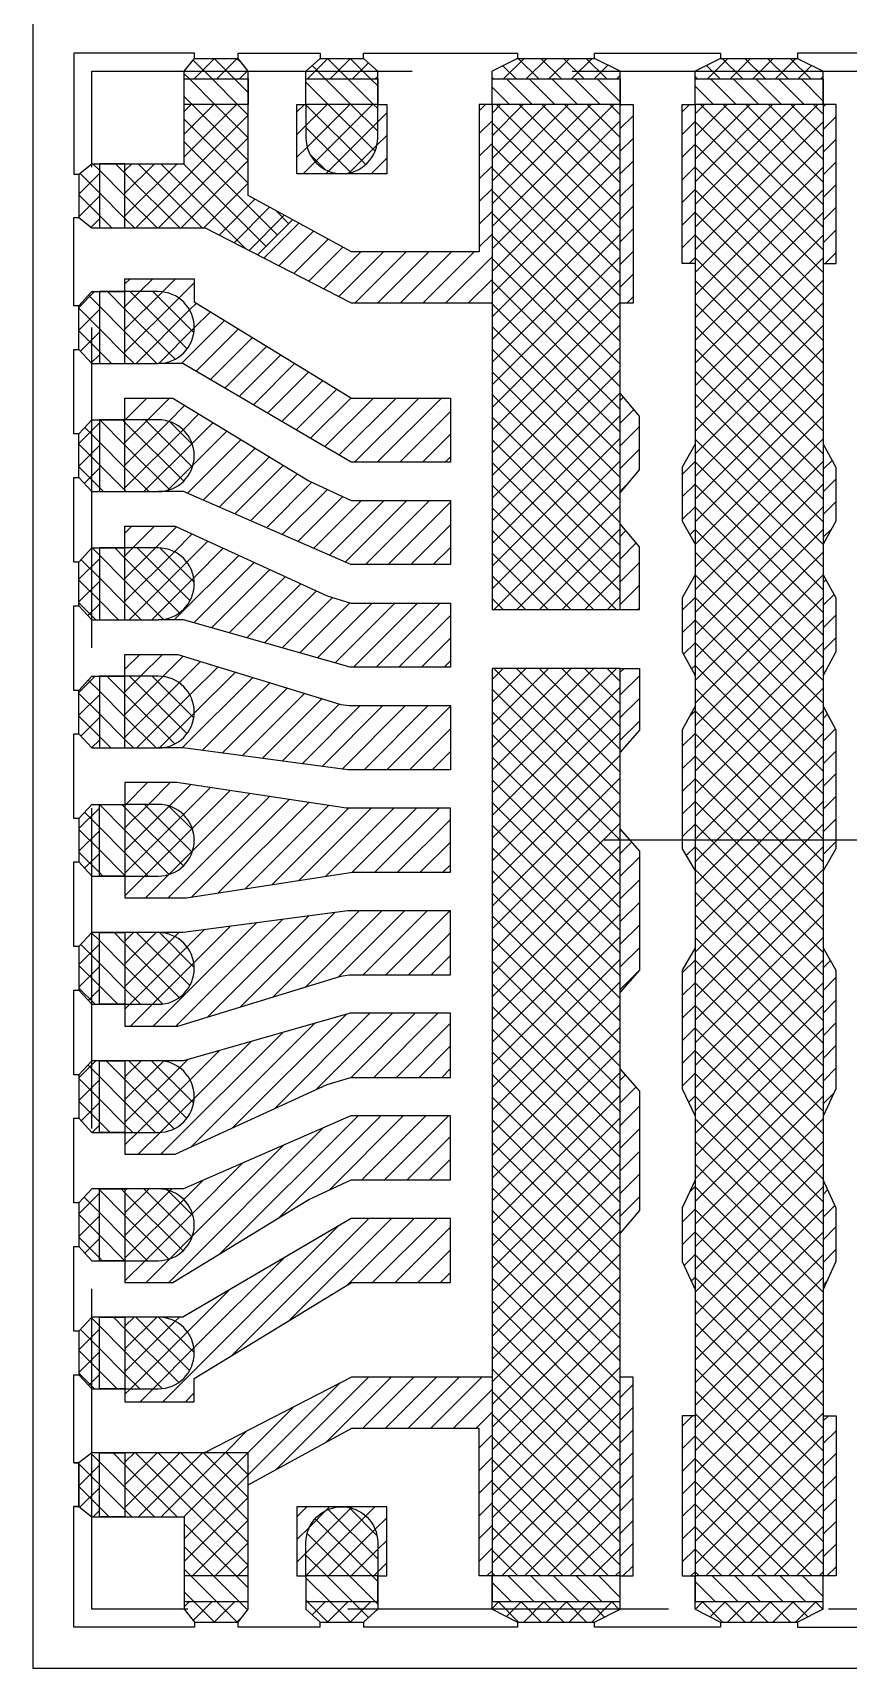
# Model space of a CAD drawing. Extents: x -347 to -72, y -334 to -144.
# Drawn here: x -227.94 to -224.76, y -272.83 to -266.45 of the extents above; entities that cross this region are included whole.
import ezdxf

# ---------------------------------------------------------------- set-up
doc = ezdxf.new("R2010")
doc.units = 0
doc.header["$LTSCALE"] = 5
doc.header["$MEASUREMENT"] = 0
doc.linetypes.add('CENTER', pattern=[2, 1.25, -0.25, 0.25, -0.25])
doc.linetypes.add('HIDDEN', pattern=[0.375, 0.25, -0.125])
doc.layers.get('0').update_dxf_attribs({"linetype": 'CONTINUOUS'})
for name, color, linetype in [('CENTER', 1, 'CENTER'), ('Full-metal', 254, 'CONTINUOUS'), ('HIDDEN', 6, 'HIDDEN'), ('Layer1', 4, 'CONTINUOUS'), ('SECTION', 6, 'CONTINUOUS')]:
    doc.layers.add(name, color=color, linetype=linetype)
pattern_1 = [(135, (-225.9536, -248.294496), (-0.04419417, -0.04419417), [])]

msp = doc.modelspace()

# ---------------------------------------------------------------- hatches: boundary and pattern name
at = {"layer": 'Full-metal'}
h = msp.add_hatch(dxfattribs=at)
h.set_pattern_fill('ANSI37', color=256, scale=0.5, angle=90, style=0)
h.set_pattern_definition([(135, (-225.9536, -248.294496), (-0.04419417, -0.04419417), []), (225, (-225.9536, -248.294496), (0.04419417, -0.04419417), [])])
h.paths.add_polyline_path([(-226.8779, -272.3358), (-226.8779, -272.4658), (-226.5979, -272.4658), (-226.5979, -272.3358, 1)])
h.paths.add_polyline_path([(-226.5979, -272.5658), (-226.8779, -272.5658), (-226.8779, -272.5958), (-226.5979, -272.5958)])
h.paths.add_polyline_path([(-226.5979, -272.5958), (-226.8779, -272.5958), (-226.8229, -272.6458), (-226.6529, -272.6458)])
h.paths.add_polyline_path([(-227.1029, -266.5958), (-227.3529, -266.5958), (-227.3529, -266.6258), (-227.1029, -266.6258)])
h.paths.add_polyline_path([(-227.1426, -266.5458), (-227.3126, -266.5458), (-227.3529, -266.5958), (-227.1029, -266.5958)])
h.paths.add_polyline_path([(-226.6529, -266.5458), (-226.8229, -266.5458), (-226.8779, -266.5958), (-226.5979, -266.5958)])
h.paths.add_polyline_path([(-226.5979, -266.5958), (-226.8779, -266.5958), (-226.8779, -266.6258), (-226.5979, -266.6258)])
h.paths.add_polyline_path([(-226.5979, -266.7258), (-226.8779, -266.7258), (-226.8779, -266.8558, 1), (-226.5979, -266.8558)])
h.paths.add_polyline_path([(-227.7139, -271.9848), (-227.7639, -272.0245), (-227.7639, -272.1945), (-227.7139, -272.2348)])
h.paths.add_polyline_path([(-227.6839, -271.9848), (-227.7139, -271.9848), (-227.7139, -272.2348), (-227.6839, -272.2348)])
h.paths.add_polyline_path([(-227.1029, -271.9848), (-227.5839, -271.9848), (-227.5839, -272.2348), (-227.3529, -272.2348), (-227.3529, -272.4658), (-227.1029, -272.4658)])
h.paths.add_polyline_path([(-227.1029, -272.5658), (-227.3529, -272.5658), (-227.3529, -272.5958), (-227.1029, -272.5958)])
h.paths.add_polyline_path([(-227.1029, -272.5958), (-227.3529, -272.5958), (-227.3126, -272.6458), (-227.1426, -272.6458)])
h.paths.add_polyline_path([(-227.5839, -271.7358), (-227.4539, -271.7358, 1), (-227.4539, -271.4558), (-227.5839, -271.4558)])
h.paths.add_polyline_path([(-227.6839, -271.4558), (-227.7139, -271.4558), (-227.7139, -271.7358), (-227.6839, -271.7358)])
h.paths.add_polyline_path([(-227.7139, -271.4558), (-227.7639, -271.5105), (-227.7639, -271.6805), (-227.7139, -271.7358)])
h.paths.add_polyline_path([(-227.7139, -270.9558), (-227.7639, -271.0105), (-227.7639, -271.1805), (-227.7139, -271.2358)])
h.paths.add_polyline_path([(-227.5839, -271.2358), (-227.4539, -271.2358, 1), (-227.4539, -270.9558), (-227.5839, -270.9558)])
h.paths.add_polyline_path([(-227.6839, -270.9558), (-227.7139, -270.9558), (-227.7139, -271.2358), (-227.6839, -271.2358)])
h.paths.add_polyline_path([(-227.7639, -270.6805), (-227.7139, -270.7358), (-227.7139, -270.4558), (-227.7639, -270.5105)])
h.paths.add_polyline_path([(-227.6839, -270.4558), (-227.7139, -270.4558), (-227.7139, -270.7358), (-227.6839, -270.7358)])
h.paths.add_polyline_path([(-227.4539, -270.4558), (-227.5839, -270.4558), (-227.5839, -270.7358), (-227.4539, -270.7358, 1)])
h.paths.add_polyline_path([(-227.7139, -269.9558), (-227.7639, -270.0105), (-227.7639, -270.1805), (-227.7139, -270.2358)])
h.paths.add_polyline_path([(-227.6839, -269.9558), (-227.7139, -269.9558), (-227.7139, -270.2358), (-227.6839, -270.2358)])
h.paths.add_polyline_path([(-227.5839, -270.2358), (-227.4539, -270.2358, 1), (-227.4539, -269.9558), (-227.5839, -269.9558)])
h.paths.add_polyline_path([(-227.7139, -269.4558), (-227.7639, -269.5105), (-227.7639, -269.6805), (-227.7139, -269.7358)])
h.paths.add_polyline_path([(-227.6839, -269.4558), (-227.7139, -269.4558), (-227.7139, -269.7358), (-227.6839, -269.7358)])
h.paths.add_polyline_path([(-227.5839, -269.4558), (-227.5839, -269.7358), (-227.4539, -269.7358, 1), (-227.4539, -269.4558)])
h.paths.add_polyline_path([(-227.7639, -269.1811), (-227.7139, -269.2358), (-227.7139, -268.9558), (-227.7639, -269.0111)])
h.paths.add_polyline_path([(-227.6839, -268.9558), (-227.7139, -268.9558), (-227.7139, -269.2358), (-227.6839, -269.2358)])
h.paths.add_polyline_path([(-227.5839, -269.2358), (-227.4539, -269.2358, 1), (-227.4539, -268.9558), (-227.5839, -268.9558)])
h.paths.add_polyline_path([(-227.7639, -268.6811), (-227.7139, -268.7358), (-227.7139, -268.4558), (-227.7639, -268.5111)])
h.paths.add_polyline_path([(-227.6839, -268.4558), (-227.7139, -268.4558), (-227.7139, -268.7358), (-227.6839, -268.7358)])
h.paths.add_polyline_path([(-227.5839, -268.7358), (-227.4539, -268.7358, 1), (-227.4539, -268.4558), (-227.5839, -268.4558)])
h.paths.add_polyline_path([(-227.7139, -267.9558), (-227.7639, -268.0111), (-227.7639, -268.1811), (-227.7139, -268.2358)])
h.paths.add_polyline_path([(-227.7139, -268.2358), (-227.6839, -268.2358), (-227.6839, -267.9558), (-227.7139, -267.9558)])
h.paths.add_polyline_path([(-227.5839, -268.2358), (-227.4539, -268.2358, 1), (-227.4539, -267.9558), (-227.5839, -267.9558)])
h.paths.add_polyline_path([(-227.7139, -267.4558), (-227.7639, -267.5111), (-227.7639, -267.6811), (-227.7139, -267.7358)])
h.paths.add_polyline_path([(-227.7139, -267.7358), (-227.6839, -267.7358), (-227.6839, -267.4558), (-227.7139, -267.4558)])
h.paths.add_polyline_path([(-227.5839, -267.7358), (-227.4539, -267.7358, 1), (-227.4539, -267.4558), (-227.5839, -267.4558)])
h.paths.add_polyline_path([(-227.7139, -266.9568), (-227.7639, -266.9971), (-227.7639, -267.1671), (-227.7139, -267.2068)])
h.paths.add_polyline_path([(-227.6839, -266.9568), (-227.7139, -266.9568), (-227.7139, -267.2068), (-227.6839, -267.2068)])
h.paths.add_polyline_path([(-227.1029, -267.2068), (-227.1029, -266.7258), (-227.3529, -266.7258), (-227.3529, -266.9568), (-227.5839, -266.9568), (-227.5839, -267.2068)])
h.paths.add_polyline_path([(-227.1029, -267.2068), (-227.2722, -267.2068), (-227.0664, -267.3126), (-226.9296, -267.1757), (-227.1029, -267.0813)])
h = msp.add_hatch(dxfattribs=at)
h.set_pattern_fill('ANSI37', color=256, scale=0.5, angle=90, style=0)
h.set_pattern_definition([(135, (-280.17605, -225.76585), (-0.044194174, -0.044194174), []), (225, (-280.17605, -225.76585), (0.044194174, -0.044194174), [])])
h.paths.add_polyline_path([(-224.8599, -266.7258), (-225.3599, -266.7258), (-225.3599, -272.4658), (-224.8599, -272.4658)])
h.paths.add_polyline_path([(-225.6519, -268.9258), (-226.1519, -268.9258), (-226.1519, -272.4658), (-225.6519, -272.4658)])
h.paths.add_polyline_path([(-225.6519, -266.7258), (-226.1519, -266.7258), (-226.1519, -268.6958), (-225.6519, -268.6958)])
h.paths.add_polyline_path([(-225.6519, -272.5958), (-225.6519, -272.5658), (-226.1519, -272.5658), (-226.1519, -272.5958), (-226.0519, -272.6458), (-225.7519, -272.6458)])
h.paths.add_polyline_path([(-224.8599, -272.5958), (-224.8599, -272.5658), (-225.3599, -272.5658), (-225.3599, -272.5958), (-225.2599, -272.6458), (-224.9599, -272.6458)])
h.paths.add_polyline_path([(-224.9599, -266.5458), (-225.2599, -266.5458), (-225.3599, -266.5958), (-225.3599, -266.6258), (-224.8599, -266.6258), (-224.8599, -266.5958)])
h.paths.add_polyline_path([(-225.7519, -266.5458), (-226.0519, -266.5458), (-226.1519, -266.5958), (-226.1519, -266.6258), (-225.6519, -266.6258), (-225.6519, -266.5958)])
at = {"layer": 'Layer1'}
h = msp.add_hatch(dxfattribs=at)
h.set_pattern_fill('ANSI31', color=256, scale=0.5, style=0)
h.set_pattern_definition([(45, (-225.9536, -248.294496), (-0.04419417, 0.04419417), [])])
h.paths.add_polyline_path([(-226.1519, -266.7258), (-226.2019, -266.7258), (-226.2019, -267.3008), (-226.6999, -267.3008), (-226.9296, -267.1757), (-227.0664, -267.3126), (-226.6999, -267.5008), (-226.1519, -267.5008)])
h.paths.add_polyline_path([(-226.3139, -267.8708), (-226.6999, -267.8708), (-227.3139, -267.4956), (-227.3139, -267.4058), (-227.5839, -267.4058), (-227.5839, -267.4558), (-227.4539, -267.4558, -1), (-227.4539, -267.7358), (-227.3584, -267.7358), (-226.7012, -268.1208), (-226.3139, -268.1208)])
h.paths.add_polyline_path([(-226.3139, -268.2708), (-226.7009, -268.2708), (-226.8661, -268.1933), (-227.3973, -267.8708), (-227.5839, -267.8708), (-227.5839, -267.9558), (-227.4539, -267.9558, -1), (-227.4539, -268.2358), (-227.3554, -268.2358), (-226.7024, -268.5208), (-226.3139, -268.5208)])
h.paths.add_polyline_path([(-226.3139, -268.6708), (-226.7028, -268.6708), (-226.7954, -268.6426), (-227.3881, -268.3708), (-227.5839, -268.3708), (-227.5839, -268.4558), (-227.4539, -268.4558, -1), (-227.4539, -268.7358), (-227.3558, -268.7358), (-226.7054, -268.9208), (-226.3139, -268.9208)])
h.paths.add_polyline_path([(-226.3139, -269.0708), (-226.7087, -269.0708), (-226.7419, -269.0657), (-227.3781, -268.8708), (-227.5839, -268.8708), (-227.5839, -268.9558), (-227.4539, -268.9558, -1), (-227.4539, -269.2358), (-227.3568, -269.2358), (-226.7151, -269.3208), (-226.3139, -269.3208)])
h.paths.add_polyline_path([(-226.3139, -269.4708), (-226.7201, -269.4708), (-227.381, -269.3708), (-227.5839, -269.3708), (-227.5839, -269.4558), (-227.4539, -269.4558, -1), (-227.4539, -269.7358), (-227.5839, -269.7358), (-227.5839, -269.8208), (-227.3443, -269.8208), (-226.6965, -269.7208), (-226.3139, -269.7208)])
h.paths.add_polyline_path([(-226.3139, -269.8708), (-226.7151, -269.8708), (-227.3568, -269.9558), (-227.4539, -269.9558, -1), (-227.4539, -270.2358), (-227.5839, -270.2358), (-227.5839, -270.3208), (-227.3781, -270.3208), (-226.7419, -270.1259), (-226.7087, -270.1208), (-226.3139, -270.1208)])
h.paths.add_polyline_path([(-226.3139, -270.2708), (-226.7054, -270.2708), (-227.3558, -270.4558), (-227.4539, -270.4558, -1), (-227.4539, -270.7358), (-227.5839, -270.7358), (-227.5839, -270.8208), (-227.3881, -270.8208), (-226.7954, -270.5491), (-226.7028, -270.5208), (-226.3139, -270.5208)])
h.paths.add_polyline_path([(-226.3139, -270.6708), (-226.7024, -270.6708), (-227.3554, -270.9558), (-227.4539, -270.9558, -1), (-227.4539, -271.2358), (-227.5839, -271.2358), (-227.5839, -271.3208), (-227.3973, -271.3208), (-226.8661, -270.9964), (-226.7009, -270.9208), (-226.3139, -270.9208)])
h.paths.add_polyline_path([(-226.3139, -271.0708), (-226.7012, -271.0708), (-227.3584, -271.4558), (-227.4539, -271.4558, -1), (-227.4539, -271.7358), (-227.5839, -271.7358), (-227.5839, -271.7858), (-227.3139, -271.7858), (-227.3139, -271.696), (-226.6999, -271.3208), (-226.3139, -271.3208)])
h.paths.add_polyline_path([(-226.1519, -271.6908), (-226.6999, -271.6908), (-227.2722, -271.9848), (-227.1029, -271.9848), (-227.1029, -272.1104), (-226.6999, -271.8908), (-226.2019, -271.8908), (-226.2019, -272.4658), (-226.1519, -272.4658)])
h.paths.add_polyline_path([(-225.6019, -266.7258), (-225.6519, -266.7258), (-225.6519, -267.5008), (-225.6019, -267.5008)])
h.paths.add_polyline_path([(-225.5769, -267.9413), (-225.6519, -267.8513), (-225.6519, -268.2413), (-225.5769, -268.1515)])
h.paths.add_polyline_path([(-225.5769, -268.4511), (-225.6519, -268.3612), (-225.6519, -268.6958), (-225.5769, -268.6958)])
h.paths.add_polyline_path([(-225.5769, -268.9258), (-225.6519, -268.9258), (-225.6519, -269.2524), (-225.5769, -269.166)])
h.paths.add_polyline_path([(-225.5769, -269.6386), (-225.6519, -269.5522), (-225.6519, -270.189), (-225.5769, -270.1026)])
h.paths.add_polyline_path([(-225.5769, -270.5752), (-225.6519, -270.4888), (-225.6519, -271.1281), (-225.5769, -271.0399)])
h.paths.add_polyline_path([(-225.6019, -271.6908), (-225.6519, -271.6908), (-225.6519, -272.4658), (-225.6019, -272.4658)])
h.paths.add_polyline_path([(-225.3599, -271.8408), (-225.4099, -271.8408), (-225.4099, -272.4658), (-225.3599, -272.4658)])
h.paths.add_polyline_path([(-225.3599, -270.9225), (-225.4099, -271.0291), (-225.4099, -271.2388), (-225.3599, -271.3488)])
h.paths.add_polyline_path([(-225.3599, -270.0157), (-225.4099, -270.1021), (-225.4099, -270.5657), (-225.3599, -270.6722)])
h.paths.add_polyline_path([(-225.3599, -269.0731), (-225.4099, -269.1654), (-225.4099, -269.6291), (-225.3599, -269.7155)])
h.paths.add_polyline_path([(-225.3599, -268.5609), (-225.4099, -268.6507), (-225.4099, -268.8605), (-225.3599, -268.9528)])
h.paths.add_polyline_path([(-225.3599, -268.051), (-225.4099, -268.141), (-225.4099, -268.3507), (-225.3599, -268.4406)])
h.paths.add_polyline_path([(-225.3599, -266.7258), (-225.4099, -266.7258), (-225.4099, -267.3458), (-225.3599, -267.3458)])
h.paths.add_polyline_path([(-224.8099, -266.7258), (-224.8599, -266.7258), (-224.8599, -267.3458), (-224.8099, -267.3458)])
h.paths.add_polyline_path([(-224.81, -268.141), (-224.8599, -268.0511), (-224.8599, -268.4405), (-224.81, -268.3507)])
h.paths.add_polyline_path([(-224.81, -268.6507), (-224.8599, -268.561), (-224.8599, -268.9527), (-224.81, -268.8605)])
h.paths.add_polyline_path([(-224.81, -269.1654), (-224.8599, -269.0732), (-224.8599, -269.5958), (-224.81, -269.5958)])
h.paths.add_polyline_path([(-224.81, -269.5958), (-224.8599, -269.5958), (-224.8599, -269.7154), (-224.81, -269.6291)])
h.paths.add_polyline_path([(-224.81, -270.1021), (-224.8599, -270.0158), (-224.8599, -270.6721), (-224.81, -270.5657)])
h.paths.add_polyline_path([(-224.81, -271.0291), (-224.8599, -270.9226), (-224.8599, -271.3487), (-224.81, -271.2388)])
h.paths.add_polyline_path([(-224.8099, -271.8408), (-224.8599, -271.8408), (-224.8599, -272.4658), (-224.8099, -272.4658)])
h.paths.add_polyline_path([(-226.7379, -272.1958), (-226.9129, -272.1958), (-226.9129, -272.4658), (-226.8779, -272.4658), (-226.8779, -272.3358, -0.414214)])
h.paths.add_polyline_path([(-226.5629, -272.1958), (-226.7379, -272.1958, -0.414214), (-226.5979, -272.3358), (-226.5979, -272.4658), (-226.5629, -272.4658)])
h.paths.add_polyline_path([(-226.8779, -266.8558), (-226.8779, -266.7258), (-226.9129, -266.7258), (-226.9129, -266.9958), (-226.7379, -266.9958, -0.414214)])
h.paths.add_polyline_path([(-226.5629, -266.7258), (-226.5979, -266.7258), (-226.5979, -266.8558, -0.414214), (-226.7379, -266.9958), (-226.5629, -266.9958)])
at = {"layer": 'SECTION'}
h = msp.add_hatch(dxfattribs=at)
h.set_pattern_fill('ANSI31', color=256, scale=0.5, angle=90, style=0)
h.set_pattern_definition(pattern_1)
h.paths.add_polyline_path([(-221.7439, -266.9568), (-221.8439, -266.9568), (-221.8439, -267.2068), (-221.7439, -267.2068)])
h.paths.add_polyline_path([(-222.0749, -266.6258), (-222.3249, -266.6258), (-222.3249, -266.7258), (-222.0749, -266.7258)])
h.paths.add_polyline_path([(-227.1029, -266.6258), (-227.3529, -266.6258), (-227.3529, -266.7258), (-227.1029, -266.7258)])
h.paths.add_polyline_path([(-227.5839, -266.9568), (-227.6839, -266.9568), (-227.6839, -267.2068), (-227.5839, -267.2068)])
h.paths.add_polyline_path([(-227.1029, -272.4658), (-227.3529, -272.4658), (-227.3529, -272.5658), (-227.1029, -272.5658)])
h.paths.add_polyline_path([(-227.5839, -271.9848), (-227.6839, -271.9848), (-227.6839, -272.2348), (-227.5839, -272.2348)])
h.paths.add_polyline_path([(-222.0749, -272.4658), (-222.3249, -272.4658), (-222.3249, -272.5658), (-222.0749, -272.5658)])
h.paths.add_polyline_path([(-221.7439, -271.9848), (-221.8439, -271.9848), (-221.8439, -272.2348), (-221.7439, -272.2348)])
h = msp.add_hatch(dxfattribs=at)
h.set_pattern_fill('ANSI31', color=256, scale=0.5, angle=90, style=0)
h.set_pattern_definition(pattern_1)
h.paths.add_polyline_path([(-222.5499, -266.7258), (-222.8299, -266.7258), (-222.8299, -266.6258), (-222.5499, -266.6258)])
h.paths.add_polyline_path([(-226.5979, -266.7258), (-226.8779, -266.7258), (-226.8779, -266.6258), (-226.5979, -266.6258)])
h = msp.add_hatch(dxfattribs=at)
h.set_pattern_fill('ANSI31', color=256, scale=0.5, angle=90, style=0)
h.set_pattern_definition(pattern_1)
h.paths.add_polyline_path([(-223.2759, -266.7258), (-223.7759, -266.7258), (-223.7759, -266.6258), (-223.2759, -266.6258)])
h.paths.add_polyline_path([(-224.0679, -266.7258), (-224.5679, -266.7258), (-224.5679, -266.6258), (-224.0679, -266.6258)])
h.paths.add_polyline_path([(-224.8599, -266.7258), (-225.3599, -266.7258), (-225.3599, -266.6258), (-224.8599, -266.6258)])
h.paths.add_polyline_path([(-225.6519, -266.7258), (-226.1519, -266.7258), (-226.1519, -266.6258), (-225.6519, -266.6258)])
h = msp.add_hatch(dxfattribs=at)
h.set_pattern_fill('ANSI31', color=256, scale=0.5, angle=90, style=0)
h.set_pattern_definition(pattern_1)
h.paths.add_polyline_path([(-227.6839, -267.4558), (-227.5839, -267.4558), (-227.5839, -267.7358), (-227.6839, -267.7358)])
h.paths.add_polyline_path([(-227.6839, -267.9558), (-227.5839, -267.9558), (-227.5839, -268.2358), (-227.6839, -268.2358)])
h.paths.add_polyline_path([(-227.6839, -268.4558), (-227.5839, -268.4558), (-227.5839, -268.7358), (-227.6839, -268.7358)])
h.paths.add_polyline_path([(-227.6839, -268.9558), (-227.5839, -268.9558), (-227.5839, -269.2358), (-227.6839, -269.2358)])
h.paths.add_polyline_path([(-227.6839, -269.4558), (-227.5839, -269.4558), (-227.5839, -269.7358), (-227.6839, -269.7358)])
h.paths.add_polyline_path([(-227.6839, -269.9558), (-227.5839, -269.9558), (-227.5839, -270.2358), (-227.6839, -270.2358)])
h.paths.add_polyline_path([(-227.6839, -270.4558), (-227.5839, -270.4558), (-227.5839, -270.7358), (-227.6839, -270.7358)])
h.paths.add_polyline_path([(-227.6839, -270.9558), (-227.5839, -270.9558), (-227.5839, -271.2358), (-227.6839, -271.2358)])
h.paths.add_polyline_path([(-227.6839, -271.4558), (-227.5839, -271.4558), (-227.5839, -271.7358), (-227.6839, -271.7358)])
h = msp.add_hatch(dxfattribs=at)
h.set_pattern_fill('ANSI31', color=256, scale=0.5, angle=90, style=0)
h.set_pattern_definition(pattern_1)
h.paths.add_polyline_path([(-222.5499, -272.4658), (-222.8299, -272.4658), (-222.8299, -272.5658), (-222.5499, -272.5658)])
h.paths.add_polyline_path([(-226.5979, -272.4658), (-226.8779, -272.4658), (-226.8779, -272.5658), (-226.5979, -272.5658)])
h = msp.add_hatch(dxfattribs=at)
h.set_pattern_fill('ANSI31', color=256, scale=0.5, angle=90, style=0)
h.set_pattern_definition(pattern_1)
h.paths.add_polyline_path([(-223.2759, -272.4658), (-223.7759, -272.4658), (-223.7759, -272.5658), (-223.2759, -272.5658)])
h.paths.add_polyline_path([(-224.0679, -272.4658), (-224.5679, -272.4658), (-224.5679, -272.5658), (-224.0679, -272.5658)])
h.paths.add_polyline_path([(-224.8599, -272.4658), (-225.3599, -272.4658), (-225.3599, -272.5658), (-224.8599, -272.5658)])
h.paths.add_polyline_path([(-225.6519, -272.4658), (-226.1519, -272.4658), (-226.1519, -272.5658), (-225.6519, -272.5658)])

# ---------------------------------------------------------------- linework, layer by layer
for p, q in [((-227.7839, -266.5258), (-227.7839, -266.9971)), ((-227.3126, -266.5258), (-227.7839, -266.5258)), ((-227.3529, -266.5958), (-227.3126, -266.5458)), ((-227.3126, -266.5458), (-227.3126, -266.5258)), ((-227.3126, -266.5458), (-227.1426, -266.5458)), ((-227.1426, -266.5458), (-227.1426, -266.5258)), ((-227.1426, -266.5258), (-226.8229, -266.5258)), ((-227.1029, -266.5958), (-227.1426, -266.5458)), ((-226.8229, -266.5458), (-226.8779, -266.5958)), ((-226.8229, -266.5258), (-226.8229, -266.5458)), ((-226.8229, -266.5458), (-226.6529, -266.5458)), ((-226.6529, -266.5458), (-226.6529, -266.5258)), ((-226.6529, -266.5258), (-226.052, -266.5258)), ((-226.5979, -266.5958), (-226.6529, -266.5458)), ((-226.0519, -266.5458), (-226.1519, -266.5958)), ((-226.052, -266.5258), (-226.0519, -266.5458)), ((-226.0519, -266.5458), (-225.7519, -266.5458)), ((-225.7519, -266.5458), (-225.7519, -266.5258)), ((-225.7519, -266.5258), (-225.2599, -266.5258)), ((-225.6519, -266.5958), (-225.7519, -266.5458)), ((-225.2599, -266.5458), (-225.3599, -266.5958)), ((-225.2599, -266.5258), (-225.2599, -266.5458)), ((-225.2599, -266.5458), (-224.9599, -266.5458)), ((-224.4679, -266.5258), (-224.9599, -266.5258)), ((-224.9599, -266.5258), (-224.9599, -266.5458)), ((-224.9599, -266.5458), (-224.8599, -266.5958)), ((-227.3529, -266.9568), (-227.3529, -266.5958)), ((-227.1029, -267.0813), (-227.1029, -266.5958)), ((-226.8779, -266.7258), (-226.8779, -266.5958)), ((-226.5979, -266.7258), (-226.5979, -266.5958)), ((-226.1519, -266.7258), (-226.1519, -266.5958)), ((-225.6519, -266.7258), (-225.6519, -266.5958)), ((-225.3599, -266.7258), (-225.3599, -266.5958)), ((-224.8599, -266.7258), (-224.8599, -266.5958)), ((-226.9129, -266.9958), (-226.9129, -266.7258)), ((-226.9129, -266.7258), (-226.8779, -266.7258)), ((-226.5979, -266.7258), (-226.5629, -266.7258)), ((-226.5629, -266.7258), (-226.5629, -266.9958)), ((-226.1519, -266.7258), (-226.2019, -266.7258)), ((-226.2019, -266.7258), (-226.2019, -267.3008)), ((-226.1519, -266.7258), (-226.1519, -268.6958)), ((-225.6519, -268.6958), (-225.6519, -266.7258)), ((-225.6519, -266.7258), (-225.6019, -266.7258)), ((-225.6019, -266.7258), (-225.6019, -267.5008)), ((-225.4099, -267.3458), (-225.4099, -266.7258)), ((-225.4099, -266.7258), (-225.3599, -266.7258)), ((-225.3599, -266.7258), (-225.3599, -272.4658)), ((-224.8599, -266.7258), (-224.8599, -272.4658)), ((-224.8099, -266.7258), (-224.8599, -266.7258)), ((-224.8099, -267.3458), (-224.8099, -266.7258)), ((-227.7839, -266.9971), (-227.7639, -266.9971)), ((-227.7639, -266.9971), (-227.7139, -266.9568)), ((-227.7639, -266.9971), (-227.7639, -267.1671)), ((-227.7139, -266.9568), (-227.3529, -266.9568)), ((-226.5629, -266.9958), (-226.9129, -266.9958)), ((-226.6999, -267.3008), (-227.1029, -267.0813)), ((-227.7839, -267.5111), (-227.7839, -267.1671)), ((-227.7839, -267.1671), (-227.7639, -267.1671)), ((-227.7639, -267.1671), (-227.7139, -267.2068)), ((-227.0664, -267.3126), (-226.9287, -267.1749)), ((-227.7139, -267.2068), (-227.2722, -267.2068)), ((-226.6999, -267.5008), (-227.2722, -267.2068)), ((-226.2019, -267.3008), (-226.6999, -267.3008)), ((-225.3599, -267.3458), (-225.4099, -267.3458)), ((-224.8599, -267.3458), (-224.8099, -267.3458)), ((-227.5839, -267.4558), (-227.5839, -267.4058)), ((-227.5839, -267.4058), (-227.3139, -267.4058)), ((-227.3139, -267.4058), (-227.3139, -267.4956)), ((-227.7639, -267.5111), (-227.7839, -267.5111)), ((-227.7139, -267.4558), (-227.7639, -267.5111)), ((-227.7639, -267.6811), (-227.7639, -267.5111)), ((-227.7139, -267.4558), (-227.5839, -267.4558)), ((-227.4539, -267.4558), (-227.5839, -267.4558)), ((-227.3139, -267.4956), (-226.6999, -267.8708)), ((-226.1519, -267.5008), (-226.6999, -267.5008)), ((-225.6019, -267.5008), (-225.652, -267.5008)), ((-227.7839, -268.0111), (-227.7839, -267.6811)), ((-227.7839, -267.6811), (-227.7639, -267.6811)), ((-227.7639, -267.6811), (-227.7139, -267.7358)), ((-227.7139, -267.7358), (-227.4539, -267.7358)), ((-227.3584, -267.7358), (-227.4539, -267.7358)), ((-226.7012, -268.1208), (-227.3584, -267.7358)), ((-227.5839, -267.9558), (-227.5839, -267.8708)), ((-227.5839, -267.8708), (-227.3973, -267.8708)), ((-227.3973, -267.8708), (-226.8661, -268.1943)), ((-226.6999, -267.8708), (-226.3139, -267.8708)), ((-226.3139, -267.8708), (-226.3139, -268.1208)), ((-225.5769, -267.9413), (-225.6519, -267.8514)), ((-227.7139, -267.9558), (-227.7639, -268.0111)), ((-227.7139, -267.9558), (-227.5839, -267.9558)), ((-227.4539, -267.9558), (-227.5839, -267.9558)), ((-225.5769, -268.1515), (-225.5769, -267.9413)), ((-227.7639, -268.0111), (-227.7839, -268.0111)), ((-227.7639, -268.1811), (-227.7639, -268.0111)), ((-225.3599, -268.0509), (-225.4099, -268.141)), ((-224.8601, -268.0509), (-224.81, -268.141)), ((-226.3139, -268.1208), (-226.7012, -268.1208)), ((-225.6519, -268.2413), (-225.5769, -268.1515)), ((-225.4099, -268.141), (-225.4099, -268.3507)), ((-224.81, -268.141), (-224.81, -268.3507)), ((-227.7839, -268.5111), (-227.7839, -268.1811)), ((-227.7839, -268.1811), (-227.7639, -268.1811)), ((-227.7639, -268.1811), (-227.7139, -268.2358)), ((-226.8661, -268.1943), (-226.7009, -268.2708)), ((-227.7139, -268.2358), (-227.4539, -268.2358)), ((-227.3554, -268.2358), (-227.4539, -268.2358)), ((-226.7024, -268.5208), (-227.3554, -268.2358)), ((-226.7009, -268.2708), (-226.3139, -268.2708)), ((-226.3139, -268.2708), (-226.3139, -268.5208)), ((-227.5839, -268.4558), (-227.5839, -268.3708)), ((-227.5839, -268.3708), (-227.3881, -268.3708)), ((-227.3881, -268.3708), (-226.7954, -268.6426)), ((-225.5769, -268.4511), (-225.6519, -268.3613)), ((-225.4099, -268.3507), (-225.3599, -268.4407)), ((-224.81, -268.3507), (-224.8601, -268.4407)), ((-227.7139, -268.4558), (-227.7639, -268.5111)), ((-227.7139, -268.4558), (-227.5839, -268.4558)), ((-227.4539, -268.4558), (-227.5839, -268.4558)), ((-225.5769, -268.6958), (-225.5769, -268.4511)), ((-227.7639, -268.5111), (-227.7839, -268.5111)), ((-227.7639, -268.6811), (-227.7639, -268.5111)), ((-226.3139, -268.5208), (-226.7024, -268.5208)), ((-225.3599, -268.5607), (-225.4099, -268.6507)), ((-224.8601, -268.5607), (-224.81, -268.6507)), ((-226.7954, -268.6426), (-226.7028, -268.6708)), ((-225.4099, -268.6507), (-225.4099, -268.8605)), ((-224.81, -268.6507), (-224.81, -268.8605)), ((-227.7839, -269.0111), (-227.7839, -268.6811)), ((-227.7839, -268.6811), (-227.7639, -268.6811)), ((-227.7639, -268.6811), (-227.7139, -268.7358)), ((-226.7028, -268.6708), (-226.3139, -268.6708)), ((-226.3139, -268.6708), (-226.3139, -268.9208)), ((-226.1519, -268.6958), (-225.6519, -268.6958)), ((-225.6519, -268.6958), (-225.5769, -268.6958)), ((-227.7139, -268.7358), (-227.4539, -268.7358)), ((-227.3558, -268.7358), (-227.4539, -268.7358)), ((-226.7054, -268.9208), (-227.3558, -268.7358)), ((-227.5839, -268.9558), (-227.5839, -268.8708)), ((-227.5839, -268.8708), (-227.3781, -268.8708)), ((-227.3781, -268.8708), (-226.7419, -269.0657)), ((-225.4099, -268.8605), (-225.3599, -268.953)), ((-224.81, -268.8605), (-224.8601, -268.953)), ((-227.7139, -268.9558), (-227.7639, -269.0111)), ((-227.7139, -268.9558), (-227.5839, -268.9558)), ((-227.4539, -268.9558), (-227.5839, -268.9558)), ((-226.3139, -268.9208), (-226.7054, -268.9208)), ((-225.6519, -268.9258), (-226.1519, -268.9258)), ((-226.1519, -268.9258), (-226.1519, -272.4658)), ((-225.6519, -268.9258), (-225.5769, -268.9258)), ((-225.6519, -272.4658), (-225.6519, -268.9258)), ((-225.5769, -268.9258), (-225.5769, -269.166)), ((-227.7639, -269.0111), (-227.7839, -269.0111)), ((-227.7639, -269.1811), (-227.7639, -269.0111)), ((-226.7419, -269.0657), (-226.7087, -269.0708)), ((-226.7087, -269.0708), (-226.3139, -269.0708)), ((-226.3139, -269.0708), (-226.3139, -269.3208)), ((-225.3599, -269.073), (-225.4099, -269.1654)), ((-224.8601, -269.073), (-224.81, -269.1654)), ((-225.5769, -269.166), (-225.6519, -269.2523)), ((-225.4099, -269.1654), (-225.4099, -269.6291)), ((-224.81, -269.1654), (-224.81, -269.6291)), ((-227.7839, -269.5105), (-227.7839, -269.1811)), ((-227.7839, -269.1811), (-227.7639, -269.1811)), ((-227.7639, -269.1811), (-227.7139, -269.2358)), ((-227.7139, -269.2358), (-227.4539, -269.2358)), ((-227.3568, -269.2358), (-227.4539, -269.2358)), ((-226.7151, -269.3208), (-227.3568, -269.2358)), ((-226.3139, -269.3208), (-226.7151, -269.3208)), ((-227.381, -269.3708), (-227.5839, -269.3708)), ((-227.5839, -269.3708), (-227.5839, -269.4558)), ((-226.7201, -269.4708), (-227.381, -269.3708)), ((-227.7139, -269.4558), (-227.7639, -269.5105)), ((-227.7139, -269.4558), (-227.5839, -269.4558)), ((-227.4539, -269.4558), (-227.5839, -269.4558)), ((-226.3139, -269.4708), (-226.7201, -269.4708)), ((-226.3139, -269.7208), (-226.3139, -269.4708)), ((-227.7639, -269.5105), (-227.7839, -269.5105)), ((-227.7639, -269.5105), (-227.7639, -269.6805)), ((-225.6519, -269.5523), (-225.5769, -269.6386)), ((-227.7839, -270.0105), (-227.7839, -269.6805)), ((-227.7839, -269.6805), (-227.7639, -269.6805)), ((-227.7639, -269.6805), (-227.7139, -269.7358)), ((-225.5769, -269.6386), (-225.5769, -270.1026)), ((-225.4099, -269.6291), (-225.3599, -269.7156)), ((-224.81, -269.6291), (-224.8601, -269.7156)), ((-227.7139, -269.7358), (-227.5839, -269.7358)), ((-227.5839, -269.7358), (-227.4539, -269.7358)), ((-227.5839, -269.7358), (-227.5839, -269.8208)), ((-227.3443, -269.8208), (-226.6965, -269.7208)), ((-226.6965, -269.7208), (-226.3139, -269.7208)), ((-227.5839, -269.8208), (-227.3443, -269.8208)), ((-226.7151, -269.8708), (-227.3568, -269.9558)), ((-226.3139, -269.8708), (-226.7151, -269.8708)), ((-226.3139, -270.1208), (-226.3139, -269.8708)), ((-227.7139, -269.9558), (-227.7639, -270.0105)), ((-227.4539, -269.9558), (-227.7139, -269.9558)), ((-227.3568, -269.9558), (-227.4539, -269.9558)), ((-227.7639, -270.0105), (-227.7839, -270.0105)), ((-227.7639, -270.0105), (-227.7639, -270.1805)), ((-225.3599, -270.0156), (-225.4099, -270.1021)), ((-224.8601, -270.0156), (-224.81, -270.1021)), ((-227.3781, -270.3208), (-226.7419, -270.1259)), ((-226.7419, -270.1259), (-226.7087, -270.1208)), ((-226.7087, -270.1208), (-226.3139, -270.1208)), ((-225.5769, -270.1026), (-225.6519, -270.1889)), ((-225.4099, -270.1021), (-225.4099, -270.5657)), ((-224.81, -270.1021), (-224.81, -270.5657)), ((-227.7839, -270.5105), (-227.7839, -270.1805)), ((-227.7839, -270.1805), (-227.7639, -270.1805)), ((-227.7639, -270.1805), (-227.7139, -270.2358)), ((-227.7139, -270.2358), (-227.5839, -270.2358)), ((-227.5839, -270.2358), (-227.4539, -270.2358)), ((-227.5839, -270.2358), (-227.5839, -270.3208)), ((-227.5839, -270.3208), (-227.3781, -270.3208)), ((-226.7054, -270.2708), (-227.3558, -270.4558)), ((-226.3139, -270.2708), (-226.7054, -270.2708)), ((-226.3139, -270.5208), (-226.3139, -270.2708)), ((-227.7639, -270.5105), (-227.7839, -270.5105)), ((-227.7139, -270.4558), (-227.7639, -270.5105)), ((-227.7639, -270.5105), (-227.7639, -270.6805)), ((-227.4539, -270.4558), (-227.7139, -270.4558)), ((-227.3558, -270.4558), (-227.4539, -270.4558)), ((-225.6519, -270.4889), (-225.5769, -270.5752)), ((-227.3881, -270.8208), (-226.7954, -270.5491)), ((-226.7954, -270.5491), (-226.7028, -270.5208)), ((-226.7028, -270.5208), (-226.3139, -270.5208)), ((-225.5769, -270.5752), (-225.5769, -271.0399)), ((-225.4099, -270.5657), (-225.3599, -270.6724)), ((-224.81, -270.5657), (-224.8601, -270.6724)), ((-227.7839, -271.0105), (-227.7839, -270.6805)), ((-227.7839, -270.6805), (-227.7639, -270.6805)), ((-227.7639, -270.6805), (-227.7139, -270.7358)), ((-226.7024, -270.6708), (-227.3554, -270.9558)), ((-226.3139, -270.6708), (-226.7024, -270.6708)), ((-226.3139, -270.9208), (-226.3139, -270.6708)), ((-227.7139, -270.7358), (-227.5839, -270.7358)), ((-227.5839, -270.7358), (-227.4539, -270.7358)), ((-227.5839, -270.7358), (-227.5839, -270.8208)), ((-227.5839, -270.8208), (-227.3881, -270.8208)), ((-227.7139, -270.9558), (-227.7639, -271.0105)), ((-227.4539, -270.9558), (-227.7139, -270.9558)), ((-227.3554, -270.9558), (-227.4539, -270.9558)), ((-226.8661, -270.9974), (-226.7009, -270.9208)), ((-226.7009, -270.9208), (-226.3139, -270.9208)), ((-225.3599, -270.9224), (-225.4099, -271.0291)), ((-224.8601, -270.9224), (-224.81, -271.0291)), ((-227.7639, -271.0105), (-227.7839, -271.0105)), ((-227.7639, -271.0105), (-227.7639, -271.1805)), ((-227.3973, -271.3208), (-226.8661, -270.9974)), ((-226.7012, -271.0708), (-227.3584, -271.4558)), ((-226.3139, -271.0708), (-226.7012, -271.0708)), ((-226.3139, -271.3208), (-226.3139, -271.0708)), ((-225.5769, -271.0399), (-225.6519, -271.1281)), ((-225.4099, -271.0291), (-225.4099, -271.2388)), ((-224.81, -271.0291), (-224.81, -271.2388)), ((-227.7839, -271.5105), (-227.7839, -271.1805)), ((-227.7839, -271.1805), (-227.7639, -271.1805)), ((-227.7639, -271.1805), (-227.7139, -271.2358)), ((-227.7139, -271.2358), (-227.5839, -271.2358)), ((-227.5839, -271.2358), (-227.4539, -271.2358)), ((-227.5839, -271.2358), (-227.5839, -271.3208)), ((-225.4099, -271.2388), (-225.3599, -271.3489)), ((-224.81, -271.2388), (-224.8601, -271.3489)), ((-227.5839, -271.3208), (-227.3973, -271.3208)), ((-227.3139, -271.696), (-226.6999, -271.3208)), ((-226.6999, -271.3208), (-226.3139, -271.3208)), ((-227.7139, -271.4558), (-227.7639, -271.5105)), ((-227.4539, -271.4558), (-227.7139, -271.4558)), ((-227.3584, -271.4558), (-227.4539, -271.4558)), ((-227.7639, -271.5105), (-227.7839, -271.5105)), ((-227.7639, -271.5105), (-227.7639, -271.6805)), ((-227.7839, -272.0245), (-227.7839, -271.6805)), ((-227.7839, -271.6805), (-227.7639, -271.6805)), ((-227.7639, -271.6805), (-227.7139, -271.7358)), ((-227.3139, -271.7858), (-227.3139, -271.696)), ((-226.6999, -271.6908), (-227.2717, -271.9846)), ((-226.1519, -271.6908), (-226.6999, -271.6908)), ((-225.6019, -271.6908), (-225.652, -271.6908)), ((-225.6019, -272.4658), (-225.6019, -271.6908)), ((-227.7139, -271.7358), (-227.5839, -271.7358)), ((-227.5839, -271.7358), (-227.4539, -271.7358)), ((-227.5839, -271.7358), (-227.5839, -271.7858)), ((-227.5839, -271.7858), (-227.3139, -271.7858)), ((-225.3599, -271.8408), (-225.4099, -271.8408)), ((-225.4099, -271.8408), (-225.4099, -272.4658)), ((-224.8599, -271.8408), (-224.8099, -271.8408)), ((-224.8099, -271.8408), (-224.8099, -272.4658)), ((-226.6999, -271.8908), (-227.1026, -272.1102)), ((-226.2019, -271.8908), (-226.6999, -271.8908)), ((-226.2019, -272.4658), (-226.2019, -271.8908)), ((-227.7639, -272.0245), (-227.7839, -272.0245)), ((-227.7839, -272.0245), (-227.7639, -272.0245)), ((-227.7139, -271.9848), (-227.7639, -272.0245)), ((-227.7639, -272.1945), (-227.7639, -272.0245)), ((-227.7639, -272.0245), (-227.7639, -272.1945)), ((-227.1029, -271.9848), (-227.7139, -271.9848)), ((-227.1029, -272.5958), (-227.1029, -271.9848)), ((-227.7839, -272.6658), (-227.7839, -272.1945)), ((-227.7839, -272.1945), (-227.7639, -272.1945)), ((-227.7639, -272.1945), (-227.7839, -272.1945)), ((-227.7639, -272.1945), (-227.7139, -272.2348)), ((-227.7139, -272.2348), (-227.3529, -272.2348)), ((-227.3529, -272.2348), (-227.3529, -272.5958)), ((-226.5629, -272.1958), (-226.9129, -272.1958)), ((-226.9129, -272.1958), (-226.9129, -272.4658)), ((-226.5629, -272.4658), (-226.5629, -272.1958)), ((-226.9129, -272.4658), (-226.8779, -272.4658)), ((-226.8779, -272.4658), (-226.8779, -272.5958)), ((-226.5979, -272.4658), (-226.5629, -272.4658)), ((-226.5979, -272.4658), (-226.5979, -272.5958)), ((-226.1519, -272.4658), (-226.2019, -272.4658)), ((-226.1519, -272.5958), (-226.1519, -272.4658)), ((-225.6519, -272.4658), (-225.6019, -272.4658)), ((-225.6519, -272.5958), (-225.6519, -272.4658)), ((-225.4099, -272.4658), (-225.3599, -272.4658)), ((-225.3599, -272.5958), (-225.3599, -272.4658)), ((-224.8099, -272.4658), (-224.8599, -272.4658)), ((-224.8599, -272.5958), (-224.8599, -272.4658)), ((-227.3529, -272.5958), (-227.3126, -272.6458)), ((-227.1426, -272.6458), (-227.1029, -272.5958)), ((-226.8229, -272.6458), (-226.8779, -272.5958)), ((-226.5979, -272.5958), (-226.6529, -272.6458)), ((-226.1519, -272.5958), (-226.0519, -272.6458)), ((-225.7519, -272.6458), (-225.6519, -272.5958)), ((-225.3599, -272.5958), (-225.2599, -272.6458)), ((-224.8599, -272.5958), (-224.9599, -272.6458)), ((-227.3126, -272.6658), (-227.7839, -272.6658)), ((-227.3126, -272.6458), (-227.3126, -272.6658)), ((-227.3126, -272.6458), (-227.1426, -272.6458)), ((-227.1426, -272.6658), (-227.1426, -272.6458)), ((-226.8229, -272.6658), (-227.1426, -272.6658)), ((-226.8229, -272.6658), (-226.8229, -272.6458)), ((-226.8229, -272.6458), (-226.6529, -272.6458)), ((-226.6529, -272.6458), (-226.6529, -272.6658)), ((-226.0519, -272.6658), (-226.6529, -272.6658)), ((-226.0519, -272.6458), (-225.7519, -272.6458)), ((-226.0519, -272.6458), (-226.0519, -272.6658)), ((-225.7519, -272.6658), (-225.7519, -272.6458)), ((-225.2599, -272.6658), (-225.7519, -272.6658)), ((-225.2599, -272.6458), (-225.2599, -272.6658)), ((-225.2599, -272.6458), (-224.9599, -272.6458)), ((-224.9599, -272.6458), (-224.9599, -272.6658)), ((-224.9599, -272.6658), (-224.4679, -272.6658))]:
    msp.add_line(p, q)
msp.add_lwpolyline([(-214.5639, -259.2458), (-227.9439, -259.2458), (-227.9439, -272.8258), (-214.5639, -272.8258)])
for points in [[(-226.8779, -266.7258), (-226.8779, -266.8558, 1), (-226.5979, -266.8558), (-226.5979, -266.7258)], [(-226.8779, -272.4658), (-226.8779, -272.3358, -1), (-226.5979, -272.3358), (-226.5979, -272.4658)]]:
    msp.add_lwpolyline(points, format="xyb")
for centre in [(-227.4539, -267.5958), (-227.4539, -268.0958), (-227.4539, -268.5958), (-227.4539, -269.0958), (-227.4539, -269.5958), (-227.4539, -270.0958), (-227.4539, -270.5958), (-227.4539, -271.0958), (-227.4539, -271.5958)]:
    msp.add_arc(centre, 0.14, 270, 90)
at = {"layer": 'CENTER'}
msp.add_line((-224.7139, -269.5958), (-225.7139, -269.5958), dxfattribs=at)
at = {"layer": 'HIDDEN', "color": 6, "linetype": 'HIDDEN'}
msp.add_lwpolyline([(-227.7139, -272.5958), (-227.7139, -266.5958), (-221.7139, -266.5958), (-221.7139, -272.5958)], close=True, dxfattribs=at)
at = {"layer": 'SECTION'}
for points in [[(-227.1029, -266.7258), (-227.3529, -266.7258), (-227.3529, -266.6258), (-227.1029, -266.6258), (-227.1029, -266.7258)], [(-226.5979, -266.7258), (-226.8779, -266.7258), (-226.8779, -266.6258), (-226.5979, -266.6258), (-226.5979, -266.7258)], [(-225.6519, -266.7258), (-226.1519, -266.7258), (-226.1519, -266.6258), (-225.6519, -266.6258), (-225.6519, -266.7258)], [(-224.8599, -266.7258), (-225.3599, -266.7258), (-225.3599, -266.6258), (-224.8599, -266.6258), (-224.8599, -266.7258)], [(-227.5839, -267.2068), (-227.5839, -266.9568), (-227.6839, -266.9568), (-227.6839, -267.2068), (-227.584, -267.2068)], [(-227.5839, -271.9848), (-227.5839, -272.2348), (-227.6839, -272.2348), (-227.6839, -271.9848), (-227.5839, -271.9848)], [(-227.1029, -272.4658), (-227.3529, -272.4658), (-227.3529, -272.5658), (-227.1029, -272.5658), (-227.1029, -272.4658)], [(-226.5979, -272.4658), (-226.8779, -272.4658), (-226.8779, -272.5658), (-226.5979, -272.5658), (-226.5979, -272.4659)], [(-225.6519, -272.4658), (-226.1519, -272.4658), (-226.1519, -272.5658), (-225.6519, -272.5658), (-225.6519, -272.4659)], [(-224.8599, -272.4658), (-225.3599, -272.4658), (-225.3599, -272.5658), (-224.8599, -272.5658), (-224.8599, -272.4659)]]:
    msp.add_lwpolyline(points, dxfattribs=at)
for points in [[(-227.5839, -267.7358), (-227.5839, -267.4558), (-227.6839, -267.4558), (-227.6839, -267.7358)], [(-227.5839, -268.2358), (-227.5839, -267.9558), (-227.6839, -267.9558), (-227.6839, -268.2358)], [(-227.5839, -268.7358), (-227.5839, -268.4558), (-227.6839, -268.4558), (-227.6839, -268.7358)], [(-227.5839, -269.2358), (-227.5839, -268.9558), (-227.6839, -268.9558), (-227.6839, -269.2358)], [(-227.5839, -269.4558), (-227.5839, -269.7358), (-227.6839, -269.7358), (-227.6839, -269.4558)], [(-227.5839, -269.9558), (-227.5839, -270.2358), (-227.6839, -270.2358), (-227.6839, -269.9558)], [(-227.5839, -270.4558), (-227.5839, -270.7358), (-227.6839, -270.7358), (-227.6839, -270.4558)], [(-227.5839, -270.9558), (-227.5839, -271.2358), (-227.6839, -271.2358), (-227.6839, -270.9558)], [(-227.5839, -271.4558), (-227.5839, -271.7358), (-227.6839, -271.7358), (-227.6839, -271.4558)]]:
    msp.add_lwpolyline(points, close=True, dxfattribs=at)

doc.saveas('drawing.dxf')
